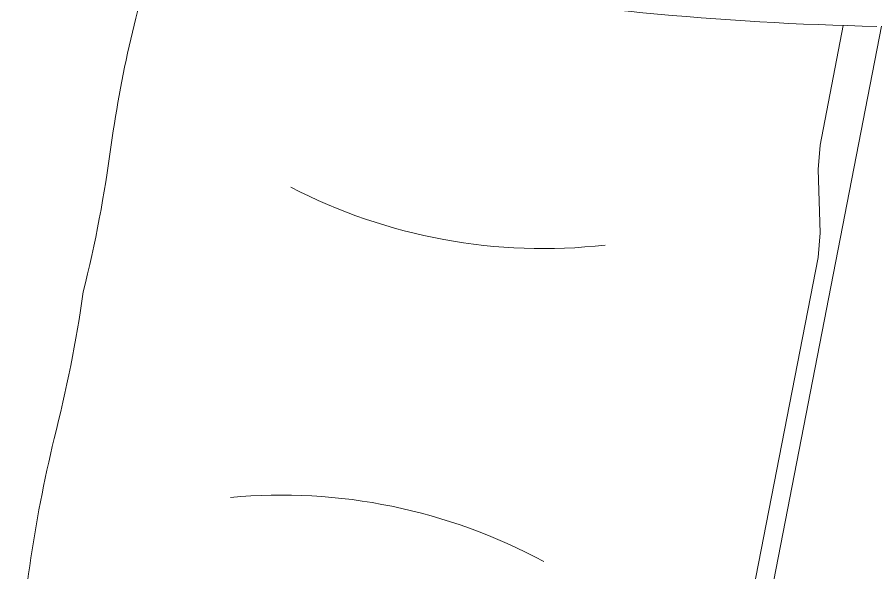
# Model space of a CAD drawing. Header units: inches. Extents: x -2078 to 106214, y -964 to 6385.
# Drawn here: x 37460.64 to 37477.43, y 3861.77 to 3872.61 of the extents above; entities that cross this region are included whole.
import ezdxf

# ---------------------------------------------------------------- set-up
doc = ezdxf.new("R2010")
doc.units = ezdxf.units.IN
doc.header["$MEASUREMENT"] = 0
doc.layers.add('16_dwg _2_', color=8, linetype='Continuous', lineweight=9)
doc.layers.add('A-HATCH', color=9, linetype='Continuous')

# ---------------------------------------------------------------- blocks, each defined once
blk = doc.blocks.new('16_dwg _2_-1561311-3-1st Floor - Auditorium')
at = {"color": 254, "lineweight": 9}
blk.add_line((177010.765, 507970.075), (176994.027, 507970.075), dxfattribs=at)
at = {"color": 254, "lineweight": 9, "flags": 128}
blk.add_lwpolyline([(177010.637, 507969.342), (177008.261, 507969.342), (177007.782, 507969.396), (177006.58, 507969.668), (177006.101, 507969.721), (176998.691, 507969.721), (176998.211, 507969.668), (176997.01, 507969.396), (176996.531, 507969.342)], dxfattribs=at)
at = {"color": 254, "lineweight": 9}
for centre, radius, start, end in [((177070.55, 507959.642), 60.693, 170.18515, 178.82805), ((176989.012, 507962.371), 10.732, 343.6546, 17.4805), ((177015.78, 507962.371), 10.732, 162.5195, 196.3454), ((176998.567, 507982.731), 27.008, 261.8458, 272.5785), ((177006.885, 507979.015), 23.299, 266.8913, 277.9044), ((177001.35, 507928.42), 27.375, 87.1699, 93.2844), ((177004.059, 507929.847), 25.95, 86.5476, 92.9981)]:
    blk.add_arc(centre, radius, start, end, dxfattribs=at)
blk = doc.blocks.new('W3RFVW29R')
at = {"layer": '16_dwg _2_', "color": 250, "extrusion": (0, 0, -1), "zscale": -1, "rotation": 100.9999999999999}
blk.add_blockref('16_dwg _2_-1561311-3-1st Floor - Auditorium', (523580.838, -72993.636), dxfattribs=at)

msp = doc.modelspace()

# ---------------------------------------------------------------- block references
at = {"layer": 'A-HATCH'}
msp.add_blockref('W3RFVW29R', (28645.88, 32.751), dxfattribs=at)

doc.saveas('drawing.dxf')
